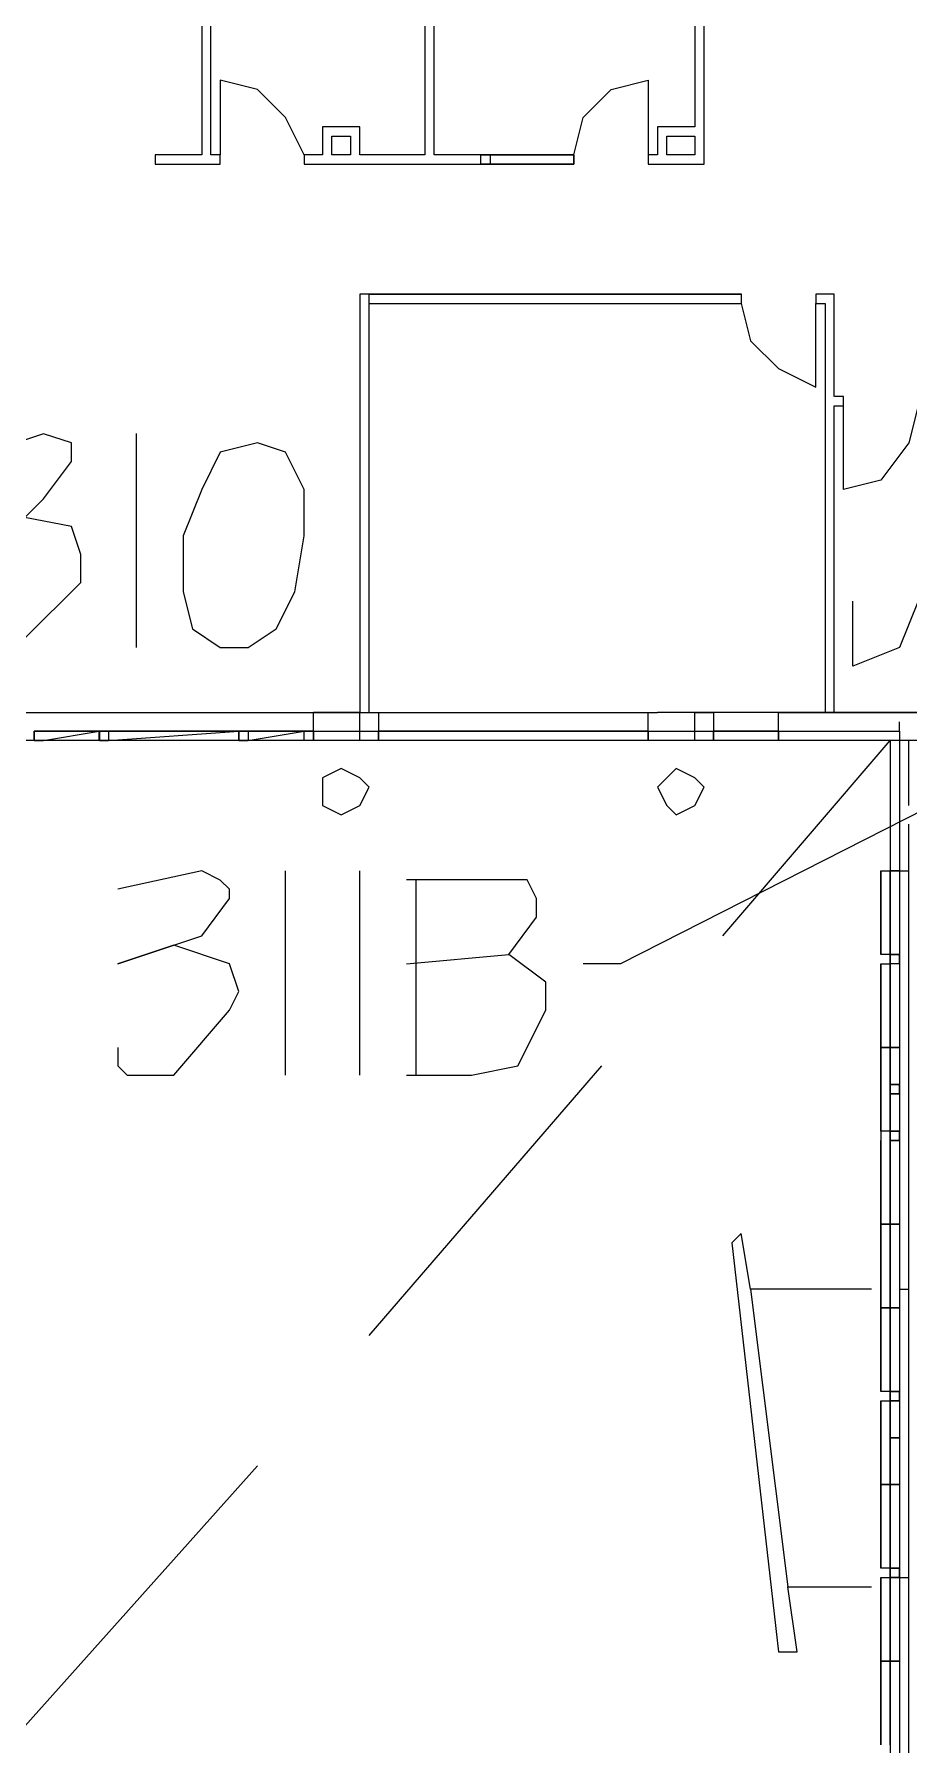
# Model space of a CAD drawing. Extents: x 0 to 66.8, y 0 to 60.3.
# Drawn here: x 38.13 to 44.1, y 30.99 to 42.67 of the extents above; entities that cross this region are included whole.
import ezdxf

# ---------------------------------------------------------------- set-up
doc = ezdxf.new("R2010")
doc.units = 0

msp = doc.modelspace()

# ---------------------------------------------------------------- linework, layer by layer
at = {"layer": 'Layer 1'}
for p, q in [((42.640487, 43.942129), (42.640487, 42.037132)), ((42.703987, 42.037132), (42.703987, 43.942129)), ((39.275097, 43.053183), (39.275097, 41.846685)), ((39.338333, 41.846685), (39.338333, 42.989684)), ((40.798963, 42.989842), (40.798963, 41.846579)), ((40.862463, 41.846579), (40.862463, 43.053342)), ((39.655965, 42.291158), (39.401965, 42.354658)), ((39.401965, 42.354658), (39.401965, 41.846659)), ((39.846464, 42.100658), (39.655965, 42.291158)), ((41.878435, 42.100658), (42.068935, 42.291158)), ((42.068935, 42.291158), (42.322935, 42.354658)), ((42.322935, 42.354658), (42.322935, 41.846659)), ((39.973464, 41.846659), (39.846464, 42.100658)), ((41.814935, 41.846659), (41.878435, 42.100658)), ((40.354411, 42.037079), (40.100411, 42.037079)), ((40.100411, 42.037079), (40.100411, 41.846579)), ((40.163805, 41.973605), (40.290805, 41.973605)), ((40.163805, 41.846606), (40.163805, 41.973605)), ((40.163911, 41.973844), (40.290911, 41.973844)), ((40.163911, 41.846579), (40.163911, 41.973844)), ((40.290805, 41.973605), (40.290805, 41.846606)), ((40.290911, 41.973844), (40.290911, 41.846579)), ((40.354411, 41.846579), (40.354411, 42.037079)), ((42.640408, 42.037079), (42.386408, 42.037079)), ((42.386408, 42.037079), (42.386408, 41.846579)), ((42.450067, 41.973605), (42.640567, 41.973605)), ((42.450067, 41.846606), (42.450067, 41.973605)), ((42.450173, 41.973844), (42.640408, 41.973844)), ((42.450173, 41.846579), (42.450173, 41.973844)), ((42.640487, 41.973658), (42.640487, 41.846659)), ((42.640567, 41.973605), (42.640567, 41.846606)), ((42.703987, 41.783159), (42.703987, 42.037158)), ((39.275044, 41.846659), (38.957545, 41.846659)), ((38.957545, 41.846659), (38.957545, 41.783159)), ((39.401912, 41.846579), (39.338412, 41.846579)), ((39.401912, 41.783079), (39.401912, 41.846579)), ((40.100332, 41.846659), (39.973597, 41.846659)), ((39.973597, 41.846659), (39.973597, 41.783159)), ((40.290805, 41.846606), (40.163805, 41.846606)), ((40.29099, 41.846659), (40.16399, 41.846659)), ((40.799043, 41.846579), (40.354279, 41.846579)), ((41.179857, 41.846579), (40.862622, 41.846579)), ((41.179804, 41.846606), (41.243304, 41.846606)), ((41.179804, 41.783106), (41.179804, 41.846606)), ((41.179857, 41.846659), (41.814856, 41.846659)), ((41.179857, 41.783079), (41.179857, 41.846579)), ((41.814935, 41.846579), (41.179936, 41.846579)), ((41.243304, 41.846606), (41.243304, 41.783106)), ((41.814935, 41.783079), (41.814935, 41.846579)), ((41.814935, 41.783079), (41.814935, 41.846579)), ((41.814935, 41.846579), (41.814935, 41.783079)), ((42.386488, 41.846659), (42.322988, 41.846659)), ((42.322988, 41.846659), (42.322988, 41.783159)), ((42.640487, 41.846659), (42.449988, 41.846659)), ((42.640567, 41.846606), (42.450067, 41.846606)), ((38.957545, 41.783159), (39.33828, 41.783159)), ((39.338359, 41.783079), (39.401859, 41.783079)), ((39.973597, 41.783159), (40.100332, 41.783159)), ((40.100226, 41.783159), (40.354226, 41.783159)), ((40.354279, 41.783079), (40.862542, 41.783079)), ((40.862542, 41.783079), (41.179777, 41.783079)), ((41.243304, 41.783106), (41.179804, 41.783106)), ((41.179857, 41.783159), (41.814856, 41.783159)), ((41.179857, 41.783079), (41.814856, 41.783079)), ((41.814935, 41.783079), (41.243436, 41.783079)), ((42.322988, 41.783159), (42.386488, 41.783159)), ((42.386488, 41.783159), (42.703987, 41.783159)), ((40.354305, 40.894239), (40.354305, 38.036478)), ((40.417884, 40.894186), (40.354384, 40.894186)), ((40.417884, 40.894239), (40.417884, 40.894239)), ((40.417884, 40.894239), (40.417884, 40.894239)), ((40.417884, 40.830686), (40.417884, 40.894186)), ((42.958146, 40.894186), (40.417884, 40.894186)), ((40.417884, 40.894186), (41.052883, 40.894186)), ((41.052989, 40.894239), (41.052989, 40.894239)), ((41.052989, 40.894239), (41.052989, 40.894239)), ((41.052989, 40.894239), (41.052989, 40.894239)), ((41.052989, 40.894239), (41.052989, 40.894239)), ((41.052989, 40.894186), (41.687724, 40.894186)), ((41.68783, 40.894239), (41.68783, 40.894239)), ((41.68783, 40.894239), (41.68783, 40.894239)), ((41.68783, 40.894239), (41.68783, 40.894239)), ((41.68783, 40.894239), (41.68783, 40.894239)), ((41.68783, 40.894186), (42.322829, 40.894186)), ((42.322935, 40.894239), (42.322935, 40.894239)), ((42.322935, 40.894239), (42.322935, 40.894239)), ((42.322935, 40.894239), (42.322935, 40.894239)), ((42.322935, 40.894239), (42.322935, 40.894239)), ((42.322935, 40.894186), (42.957934, 40.894186)), ((42.95804, 40.894239), (42.95804, 40.894239)), ((42.95804, 40.894239), (42.95804, 40.894239)), ((42.958146, 40.830686), (42.958146, 40.894186)), ((43.466013, 40.894239), (43.466013, 40.830739)), ((43.59288, 40.894239), (43.466145, 40.894239)), ((43.592801, 40.195687), (43.592801, 40.894186)), ((40.417805, 38.036478), (40.417805, 40.830739)), ((40.417884, 40.830686), (42.958146, 40.830686)), ((40.417884, 40.830686), (41.052883, 40.830686)), ((40.417884, 40.830686), (41.052883, 40.830686)), ((41.052989, 40.830686), (41.687724, 40.830686)), ((41.052989, 40.830686), (41.687724, 40.830686)), ((41.68783, 40.830686), (42.322829, 40.830686)), ((41.68783, 40.830686), (42.322829, 40.830686)), ((42.322935, 40.830686), (42.957934, 40.830686)), ((42.322935, 40.830686), (42.957934, 40.830686)), ((42.95804, 40.830686), (43.021275, 40.576687)), ((43.466013, 40.830739), (43.529248, 40.830739)), ((43.466039, 40.259187), (43.466039, 40.830686)), ((43.529301, 40.830686), (43.529301, 40.132187)), ((43.021275, 40.576687), (43.21204, 40.386187)), ((43.21204, 40.386187), (43.466039, 40.259187)), ((43.656433, 40.195528), (43.592933, 40.195528)), ((43.656433, 40.132293), (43.656433, 40.195528)), ((43.529301, 40.132187), (43.529301, 38.036425)), ((43.592801, 38.036425), (43.592801, 40.132187)), ((43.59288, 40.132293), (43.65638, 40.132293)), ((43.656407, 39.560794), (43.656407, 40.132293)), ((44.164406, 40.132293), (44.100906, 39.878293)), ((38.195493, 39.941661), (37.623994, 39.751161)), ((38.385993, 39.878426), (38.195493, 39.941661)), ((38.385993, 39.751161), (38.385993, 39.878426)), ((38.830386, 38.481216), (38.830386, 39.941714)), ((39.656044, 39.878346), (39.402044, 39.814846)), ((39.846279, 39.814846), (39.656044, 39.878346)), ((44.100906, 39.878293), (43.910406, 39.624029)), ((38.195493, 39.497161), (38.385993, 39.751161)), ((39.402044, 39.814846), (39.275044, 39.560847)), ((39.973544, 39.560847), (39.846279, 39.814846)), ((43.910406, 39.624029), (43.656407, 39.560794)), ((38.068493, 39.370162), (38.195493, 39.497161)), ((39.275044, 39.560847), (39.148045, 39.243082)), ((39.973544, 39.243082), (39.973544, 39.560847)), ((38.385993, 39.306662), (38.068493, 39.370162)), ((38.449493, 39.116162), (38.385993, 39.306662)), ((39.148045, 39.243082), (39.148045, 38.862083)), ((39.909779, 38.862083), (39.973544, 39.243082)), ((38.449493, 38.925662), (38.449493, 39.116162)), ((38.068493, 38.544927), (38.449493, 38.925662)), ((39.148045, 38.862083), (39.211545, 38.608083)), ((39.783044, 38.608083), (39.909779, 38.862083)), ((43.719907, 38.354004), (43.719907, 38.798768)), ((43.719986, 38.798768), (43.719986, 38.798768)), ((43.719986, 38.798768), (43.719986, 38.798768)), ((44.164406, 38.798768), (44.037671, 38.481269)), ((39.211545, 38.608083), (39.402044, 38.481348)), ((39.592279, 38.481348), (39.783044, 38.608083)), ((39.783044, 38.608083), (39.783044, 38.608083)), ((39.402044, 38.481348), (39.592279, 38.481348)), ((44.037671, 38.481269), (43.719907, 38.354004)), ((46.133009, 38.354031), (42.132514, 36.322298)), ((30.89279, 38.03661), (42.386541, 38.03661)), ((37.750967, 38.036557), (40.100199, 38.036557)), ((40.354305, 38.036557), (40.03707, 38.036557)), ((40.03707, 38.036557), (42.386567, 38.036557)), ((40.037096, 37.846084), (40.037096, 38.036584)), ((40.354305, 38.03661), (40.481305, 38.03661)), ((40.354305, 37.846111), (40.354305, 38.03661)), ((40.354331, 37.846084), (40.354331, 38.036584)), ((40.481305, 38.03661), (40.481305, 37.846111)), ((40.481437, 38.036557), (40.481437, 38.036557)), ((40.481437, 38.036557), (40.481437, 38.036557)), ((42.322829, 37.846084), (42.322829, 38.036584)), ((47.847481, 38.03661), (42.386488, 38.03661)), ((43.212013, 38.036557), (42.640514, 38.036557)), ((42.640567, 38.03661), (42.767302, 38.03661)), ((42.640567, 37.846111), (42.640567, 38.03661)), ((42.640593, 37.846084), (42.640593, 38.036584)), ((42.767302, 38.03661), (42.767302, 37.846111)), ((42.767355, 38.036557), (42.767355, 38.036557)), ((42.767355, 38.036557), (42.767355, 38.036557)), ((43.212066, 38.03661), (44.6088, 38.03661)), ((43.212066, 37.846111), (43.212066, 38.03661)), ((43.529301, 38.036557), (43.212066, 38.036557)), ((43.212066, 38.036557), (43.592801, 38.036557)), ((45.116799, 38.036557), (43.592801, 38.036557)), ((43.592801, 38.036557), (45.180299, 38.036557)), ((44.037512, 37.90969), (44.037512, 37.97319)), ((38.639939, 37.909611), (38.13194, 37.909611)), ((38.132072, 37.909611), (40.03707, 37.909611)), ((38.132072, 37.846111), (38.132072, 37.909611)), ((38.195572, 37.909611), (38.132072, 37.909611)), ((38.132072, 37.909611), (38.132072, 37.846111)), ((38.195572, 37.846111), (38.576307, 37.909611)), ((38.576307, 37.909611), (38.195572, 37.909611)), ((38.195572, 37.909611), (38.195572, 37.909611)), ((38.258728, 37.90969), (40.67199, 37.90969)), ((38.576307, 37.909611), (38.639807, 37.909611)), ((38.576307, 37.846111), (38.576307, 37.909611)), ((39.592359, 37.909611), (38.57636, 37.909611)), ((38.640072, 37.909611), (38.576572, 37.909611)), ((38.576572, 37.909611), (38.576572, 37.846111)), ((38.639807, 37.909611), (38.639807, 37.846111)), ((38.640072, 37.846111), (39.529071, 37.909611)), ((39.529071, 37.909611), (38.640072, 37.909611)), ((38.640072, 37.909611), (38.640072, 37.909611)), ((40.037017, 37.909611), (39.529018, 37.909611)), ((39.592306, 37.909611), (39.529071, 37.909611)), ((39.529071, 37.909611), (39.529071, 37.846111)), ((39.529071, 37.909611), (39.592306, 37.909611)), ((39.529071, 37.846111), (39.529071, 37.909611)), ((39.592306, 37.846111), (39.97357, 37.909611)), ((39.97357, 37.909611), (39.592306, 37.909611)), ((39.592306, 37.909611), (39.592306, 37.909611)), ((39.592306, 37.909611), (39.592306, 37.846111)), ((39.97357, 37.909611), (40.03707, 37.909611)), ((39.97357, 37.846111), (39.97357, 37.909611)), ((40.03707, 37.909611), (40.03707, 37.846111)), ((40.03707, 37.909611), (40.03707, 37.846111)), ((40.925857, 37.909611), (40.481358, 37.909611)), ((40.481437, 37.90969), (40.481437, 37.90969)), ((40.481437, 37.90969), (40.481437, 37.90969)), ((40.481569, 37.909611), (42.323067, 37.909611)), ((40.481569, 37.846111), (40.481569, 37.909611)), ((41.878515, 37.909611), (40.925751, 37.909611)), ((40.925857, 37.90969), (40.925857, 37.90969)), ((40.925857, 37.90969), (40.925857, 37.90969)), ((40.925857, 37.90969), (40.925857, 37.90969)), ((40.925857, 37.90969), (40.925857, 37.90969)), ((42.322935, 37.909611), (41.878435, 37.909611)), ((41.878515, 37.90969), (41.878515, 37.90969)), ((41.878515, 37.90969), (41.878515, 37.90969)), ((41.878515, 37.90969), (41.878515, 37.90969)), ((41.878515, 37.90969), (41.878515, 37.90969)), ((41.878515, 37.90969), (44.037512, 37.90969)), ((42.322935, 37.90969), (42.322935, 37.90969)), ((42.322935, 37.90969), (42.322935, 37.90969)), ((42.323067, 37.909611), (42.323067, 37.846111)), ((43.212013, 37.909611), (42.767249, 37.909611)), ((42.767302, 37.909611), (43.212066, 37.909611)), ((42.767302, 37.846111), (42.767302, 37.909611)), ((42.767355, 37.90969), (42.767355, 37.90969)), ((42.767355, 37.90969), (42.767355, 37.90969)), ((43.212013, 37.90969), (43.212013, 37.90969)), ((43.212013, 37.90969), (43.212013, 37.90969)), ((43.212066, 37.909611), (43.212066, 37.846111)), ((44.037538, 37.90969), (44.037538, 36.576192)), ((47.148982, 37.846111), (30.893002, 37.846111)), ((38.639939, 37.846111), (38.13194, 37.846111)), ((40.03707, 37.846111), (38.132072, 37.846111)), ((38.132072, 37.846111), (38.195572, 37.846111)), ((38.639807, 37.846111), (38.576307, 37.846111)), ((39.592359, 37.846111), (38.57636, 37.846111)), ((38.576572, 37.846111), (38.640072, 37.846111)), ((40.037017, 37.846111), (39.529018, 37.846111)), ((39.529071, 37.846111), (39.592306, 37.846111)), ((39.592306, 37.846111), (39.529071, 37.846111)), ((40.03707, 37.846111), (39.97357, 37.846111)), ((40.481305, 37.846111), (40.354305, 37.846111)), ((40.925857, 37.846111), (40.481358, 37.846111)), ((40.925857, 37.846111), (40.481358, 37.846111)), ((42.323067, 37.846111), (40.481569, 37.846111)), ((41.878515, 37.846111), (40.925751, 37.846111)), ((41.878515, 37.846111), (40.925751, 37.846111)), ((42.322935, 37.846111), (41.878435, 37.846111)), ((42.322935, 37.846111), (41.878435, 37.846111)), ((42.767302, 37.846111), (42.640567, 37.846111)), ((43.212013, 37.846111), (42.767249, 37.846111)), ((43.212013, 37.846111), (42.767249, 37.846111)), ((43.212066, 37.846111), (42.767302, 37.846111)), ((42.830908, 36.512612), (43.973906, 37.846111)), ((44.6088, 37.846111), (43.212066, 37.846111)), ((44.100853, 37.846216), (43.974118, 37.846216)), ((43.974118, 37.846216), (43.974118, 37.401717)), ((44.100853, 37.401717), (44.100853, 37.846216)), ((40.227385, 37.655558), (40.100385, 37.592058)), ((40.354384, 37.592058), (40.227385, 37.655558)), ((42.513276, 37.655558), (42.45004, 37.592058)), ((42.64054, 37.592058), (42.513276, 37.655558)), ((40.100385, 37.592058), (40.100385, 37.401823)), ((40.417884, 37.528558), (40.354384, 37.592058)), ((40.354384, 37.401823), (40.417884, 37.528558)), ((40.417884, 37.528558), (40.417884, 37.528558)), ((42.45004, 37.592058), (42.386541, 37.528558)), ((42.386541, 37.528558), (42.45004, 37.401823)), ((42.70404, 37.528558), (42.64054, 37.592058)), ((42.64054, 37.401823), (42.70404, 37.528558)), ((42.70404, 37.528558), (42.70404, 37.528558)), ((40.100385, 37.401823), (40.227385, 37.338058)), ((40.227385, 37.338058), (40.354384, 37.401823)), ((42.45004, 37.401823), (42.513276, 37.338058)), ((42.513276, 37.338058), (42.64054, 37.401823)), ((43.973986, 37.401717), (43.973986, 36.957218)), ((44.100721, 36.957297), (44.100721, 37.274532)), ((39.275018, 36.957403), (38.703519, 36.830138)), ((39.402018, 36.893638), (39.275018, 36.957403)), ((39.846332, 35.560219), (39.846332, 36.957218)), ((40.354331, 35.560219), (40.354331, 36.957218)), ((43.910433, 36.957297), (43.910433, 36.385798)), ((43.910433, 36.385798), (43.910433, 36.957297)), ((43.910433, 36.957297), (43.973933, 36.957297)), ((43.973986, 36.957376), (43.973986, 36.385877)), ((43.973986, 36.957297), (44.100721, 36.957297)), ((43.973986, 36.322192), (43.973986, 36.957191)), ((44.037538, 36.957297), (43.974039, 36.957297)), ((43.974039, 36.957297), (44.037538, 36.957297)), ((43.974118, 36.957376), (43.974118, 23.812628)), ((44.037538, 36.957297), (44.037538, 36.385798)), ((44.100721, 36.322192), (44.100721, 36.957191)), ((44.100853, 23.812628), (44.100853, 36.957376)), ((39.465518, 36.830138), (39.402018, 36.893638)), ((39.465518, 36.766638), (39.465518, 36.830138)), ((41.497356, 36.893718), (40.671858, 36.893718)), ((40.735437, 36.893718), (40.735437, 35.560219)), ((41.560856, 36.766718), (41.497356, 36.893718)), ((39.275018, 36.512639), (39.465518, 36.766638)), ((41.560856, 36.639718), (41.560856, 36.766718)), ((41.370621, 36.385718), (41.560856, 36.639718)), ((39.084254, 36.449139), (38.703519, 36.322139)), ((38.703519, 36.322139), (39.084254, 36.449139)), ((39.084254, 36.449139), (39.275018, 36.512639)), ((39.465518, 36.322139), (39.084254, 36.449139)), ((40.671937, 36.322218), (41.370436, 36.385718)), ((41.624621, 36.194954), (41.370621, 36.385718)), ((43.973986, 36.385745), (43.910486, 36.385745)), ((43.973986, 35.75064), (43.973986, 36.385639)), ((44.037565, 36.385877), (43.974065, 36.385877)), ((43.974065, 36.385877), (43.974065, 36.322377)), ((43.974065, 36.385612), (44.037565, 36.385612)), ((43.974065, 36.322113), (43.974065, 36.385612)), ((44.037565, 36.322377), (44.037565, 36.385877)), ((44.037565, 36.385877), (44.037565, 36.385877)), ((44.037565, 36.385612), (44.037565, 36.322113)), ((44.100721, 35.75064), (44.100721, 36.385639)), ((39.529018, 36.131639), (39.465518, 36.322139)), ((42.132514, 36.322298), (41.878515, 36.322298)), ((43.910433, 36.322192), (43.910433, 35.750693)), ((43.910433, 35.750693), (43.910433, 36.322192)), ((43.910433, 36.322192), (43.973933, 36.322192)), ((43.973986, 36.322113), (43.973986, 35.750613)), ((43.974065, 36.322377), (44.037565, 36.322377)), ((44.037565, 36.322113), (43.974065, 36.322113)), ((44.037565, 36.322113), (44.037565, 35.750613)), ((39.465518, 36.004639), (39.529018, 36.131639)), ((41.624621, 36.004719), (41.624621, 36.194954)), ((39.084254, 35.56014), (39.465518, 36.004639)), ((41.433857, 35.623719), (41.624621, 36.004719)), ((38.703519, 35.75064), (38.703519, 35.623904)), ((43.910433, 35.75064), (43.910433, 35.17914)), ((43.910433, 35.17914), (43.910433, 35.75064)), ((43.910433, 35.75064), (43.973933, 35.75064)), ((43.973986, 35.75064), (43.910486, 35.75064)), ((43.973986, 35.433087), (43.973986, 35.750587)), ((43.973986, 35.750534), (43.973986, 35.179035)), ((44.037538, 35.75064), (43.974039, 35.75064)), ((43.974039, 35.75064), (44.037538, 35.75064)), ((44.037538, 35.75064), (44.037538, 35.49664)), ((44.037538, 35.75064), (44.037538, 35.75064)), ((44.037538, 35.75064), (44.037538, 35.75064)), ((44.100721, 35.433087), (44.100721, 35.750587)), ((38.703519, 35.623904), (38.766754, 35.56014)), ((38.766754, 35.56014), (39.084254, 35.56014)), ((40.41799, 33.782327), (42.005488, 35.623825)), ((40.671858, 35.560219), (41.116622, 35.560219)), ((41.116622, 35.560219), (41.433857, 35.623719)), ((43.973986, 35.115799), (43.973986, 35.496534)), ((43.974065, 35.496614), (44.037565, 35.496614)), ((43.974065, 35.433114), (43.974065, 35.496614)), ((44.037565, 35.496614), (43.974065, 35.496614)), ((43.974065, 35.496614), (43.974065, 35.433114)), ((44.037565, 35.433114), (43.974065, 35.433114)), ((43.974065, 35.433114), (44.037565, 35.433114)), ((44.037538, 35.433087), (44.037538, 34.099589)), ((44.037565, 35.496614), (44.037565, 35.433114)), ((44.037565, 35.433114), (44.037565, 35.496614)), ((44.037565, 35.496614), (44.037565, 35.496614)), ((44.037565, 35.433114), (44.037565, 35.179114)), ((44.100721, 35.115799), (44.100721, 35.496534)), ((43.910433, 35.179114), (43.910433, 34.544379)), ((43.973986, 35.179114), (43.910486, 35.179114)), ((43.973986, 35.179114), (43.910486, 35.179114)), ((43.973986, 35.17914), (43.973986, 34.544141)), ((43.973986, 34.544247), (43.973986, 35.178982)), ((44.037565, 35.179114), (43.974065, 35.179114)), ((43.974065, 35.179114), (43.974065, 35.115879)), ((43.974065, 35.179114), (44.037565, 35.179114)), ((43.974065, 35.115879), (43.974065, 35.179114)), ((44.037565, 35.115879), (44.037565, 35.179114)), ((44.037565, 35.179114), (44.037565, 35.179114)), ((44.037565, 35.179114), (44.037565, 35.115879)), ((44.100721, 34.544247), (44.100721, 35.178982)), ((43.910433, 34.544379), (43.910433, 35.115879)), ((43.974065, 35.115879), (44.037565, 35.115879)), ((44.037565, 35.115879), (43.974065, 35.115879)), ((44.037565, 35.115879), (44.037565, 34.544379)), ((42.958119, 34.480588), (42.894355, 34.417089)), ((43.021355, 34.099589), (42.958119, 34.480588)), ((43.910433, 34.544247), (43.910433, 33.972748)), ((43.910433, 33.972748), (43.910433, 34.544247)), ((43.910433, 34.544247), (43.973933, 34.544247)), ((43.973986, 34.544379), (43.910486, 34.544379)), ((43.973986, 33.972721), (43.973986, 34.544221)), ((43.973986, 34.544168), (43.973986, 33.972668)), ((44.037538, 34.544247), (43.974039, 34.544247)), ((43.974039, 34.544247), (44.037538, 34.544247)), ((44.037538, 34.544247), (44.037538, 33.972748)), ((44.037538, 34.544247), (44.037538, 34.544247)), ((44.037538, 34.544247), (44.037538, 34.544247)), ((44.100721, 33.972721), (44.100721, 34.544221)), ((42.894355, 34.417089), (43.212119, 31.623357)), ((43.021328, 34.099589), (43.275328, 32.067591)), ((43.846854, 34.099589), (43.021355, 34.099589)), ((44.037538, 34.099589), (44.100774, 34.099589)), ((44.037538, 34.099589), (44.037538, 32.131356)), ((43.910433, 33.972721), (43.910433, 33.401222)), ((43.910433, 33.401222), (43.910433, 33.972721)), ((43.910433, 33.972721), (43.973933, 33.972721)), ((43.973986, 33.972721), (43.910486, 33.972721)), ((43.973986, 33.972801), (43.973986, 33.401301)), ((43.973986, 33.337616), (43.973986, 33.972616)), ((44.037538, 33.972721), (43.974039, 33.972721)), ((43.974039, 33.972721), (44.037538, 33.972721)), ((44.037538, 33.972721), (44.037538, 33.401222)), ((44.037538, 33.972721), (44.037538, 33.972721)), ((44.037538, 33.972721), (44.037538, 33.972721)), ((44.100721, 33.337616), (44.100721, 33.972616)), ((43.910433, 33.337616), (43.910433, 32.766117)), ((43.910433, 32.766117), (43.910433, 33.337616)), ((43.910433, 33.337616), (43.973933, 33.337616)), ((43.973986, 33.401169), (43.910486, 33.401169)), ((43.973986, 33.083617), (43.973986, 33.401116)), ((43.973986, 33.337722), (43.973986, 32.765958)), ((44.037565, 33.401116), (43.974065, 33.401116)), ((43.974065, 33.401116), (43.974065, 33.337616)), ((43.974065, 33.401116), (44.037565, 33.401116)), ((43.974065, 33.337616), (43.974065, 33.401116)), ((43.974065, 33.337616), (44.037565, 33.337616)), ((44.037565, 33.337616), (43.974065, 33.337616)), ((44.037565, 33.337616), (44.037565, 33.401116)), ((44.037565, 33.401116), (44.037565, 33.401116)), ((44.037565, 33.401116), (44.037565, 33.337616)), ((44.037565, 33.337616), (44.037565, 33.083617)), ((44.100721, 33.083617), (44.100721, 33.401116)), ((43.973986, 32.766064), (43.973986, 33.083564)), ((44.037538, 33.083617), (43.974039, 33.083617)), ((43.974039, 33.083617), (44.037538, 33.083617)), ((44.037538, 33.083617), (44.037538, 33.083617)), ((44.037538, 33.083617), (44.037538, 33.083617)), ((44.037538, 33.083617), (44.037538, 32.766117)), ((44.100721, 32.766064), (44.100721, 33.083564)), ((38.068493, 31.115331), (39.655991, 32.893064)), ((43.910433, 32.766064), (43.910433, 32.194829)), ((43.910433, 32.194829), (43.910433, 32.766064)), ((43.910433, 32.766064), (43.973933, 32.766064)), ((43.973986, 32.766064), (43.910486, 32.766064)), ((43.973986, 32.766196), (43.973986, 32.194697)), ((43.973986, 32.131224), (43.973986, 32.765958)), ((44.037538, 32.766064), (43.974039, 32.766064)), ((43.974039, 32.766064), (44.037538, 32.766064)), ((44.037538, 32.766064), (44.037538, 32.194829)), ((44.037538, 32.766064), (44.037538, 32.766064)), ((44.037538, 32.766064), (44.037538, 32.766064)), ((44.100721, 32.131224), (44.100721, 32.765958)), ((43.910433, 32.131224), (43.910433, 31.559724)), ((43.910433, 31.559724), (43.910433, 32.131224)), ((43.910433, 32.131224), (43.973933, 32.131224)), ((43.973986, 32.194803), (43.910486, 32.194803)), ((43.973986, 31.559698), (43.973986, 32.194697)), ((43.973986, 32.131118), (43.973986, 31.559619)), ((44.037565, 32.194882), (43.974065, 32.194882)), ((43.974065, 32.194882), (43.974065, 32.131382)), ((43.974065, 32.194618), (44.037565, 32.194618)), ((43.974065, 32.131118), (43.974065, 32.194618)), ((43.974065, 32.131382), (44.037565, 32.131382)), ((44.037565, 32.131118), (43.974065, 32.131118)), ((44.037538, 32.131224), (44.100774, 32.131224)), ((44.037538, 32.131224), (44.037538, 30.162726)), ((44.037565, 32.131382), (44.037565, 32.194882)), ((44.037565, 32.194882), (44.037565, 32.194882)), ((44.037565, 32.194618), (44.037565, 32.131118)), ((44.037565, 32.131118), (44.037565, 31.559619)), ((44.100721, 31.559698), (44.100721, 32.194697)), ((43.338854, 31.623357), (43.275354, 32.067591)), ((43.275354, 32.067591), (43.846854, 32.067591)), ((43.212119, 31.623357), (43.338854, 31.623357)), ((43.910433, 31.559698), (43.910433, 30.988199)), ((43.910433, 30.988199), (43.910433, 31.559698)), ((43.910433, 31.559698), (43.973933, 31.559698)), ((43.973986, 31.559698), (43.910486, 31.559698)), ((43.973986, 31.559751), (43.973986, 30.988252)), ((43.973986, 30.988146), (43.973986, 31.559645)), ((44.037538, 31.559698), (43.974039, 31.559698)), ((43.974039, 31.559698), (44.037538, 31.559698)), ((44.037538, 31.559698), (44.037538, 30.988199)), ((44.037538, 31.559698), (44.037538, 31.559698)), ((44.037538, 31.559698), (44.037538, 31.559698)), ((44.100721, 30.988146), (44.100721, 31.559645)), ((43.973986, 30.988225), (43.973986, 30.353226))]:
    msp.add_line(p, q, dxfattribs=at)

doc.saveas('drawing.dxf')
